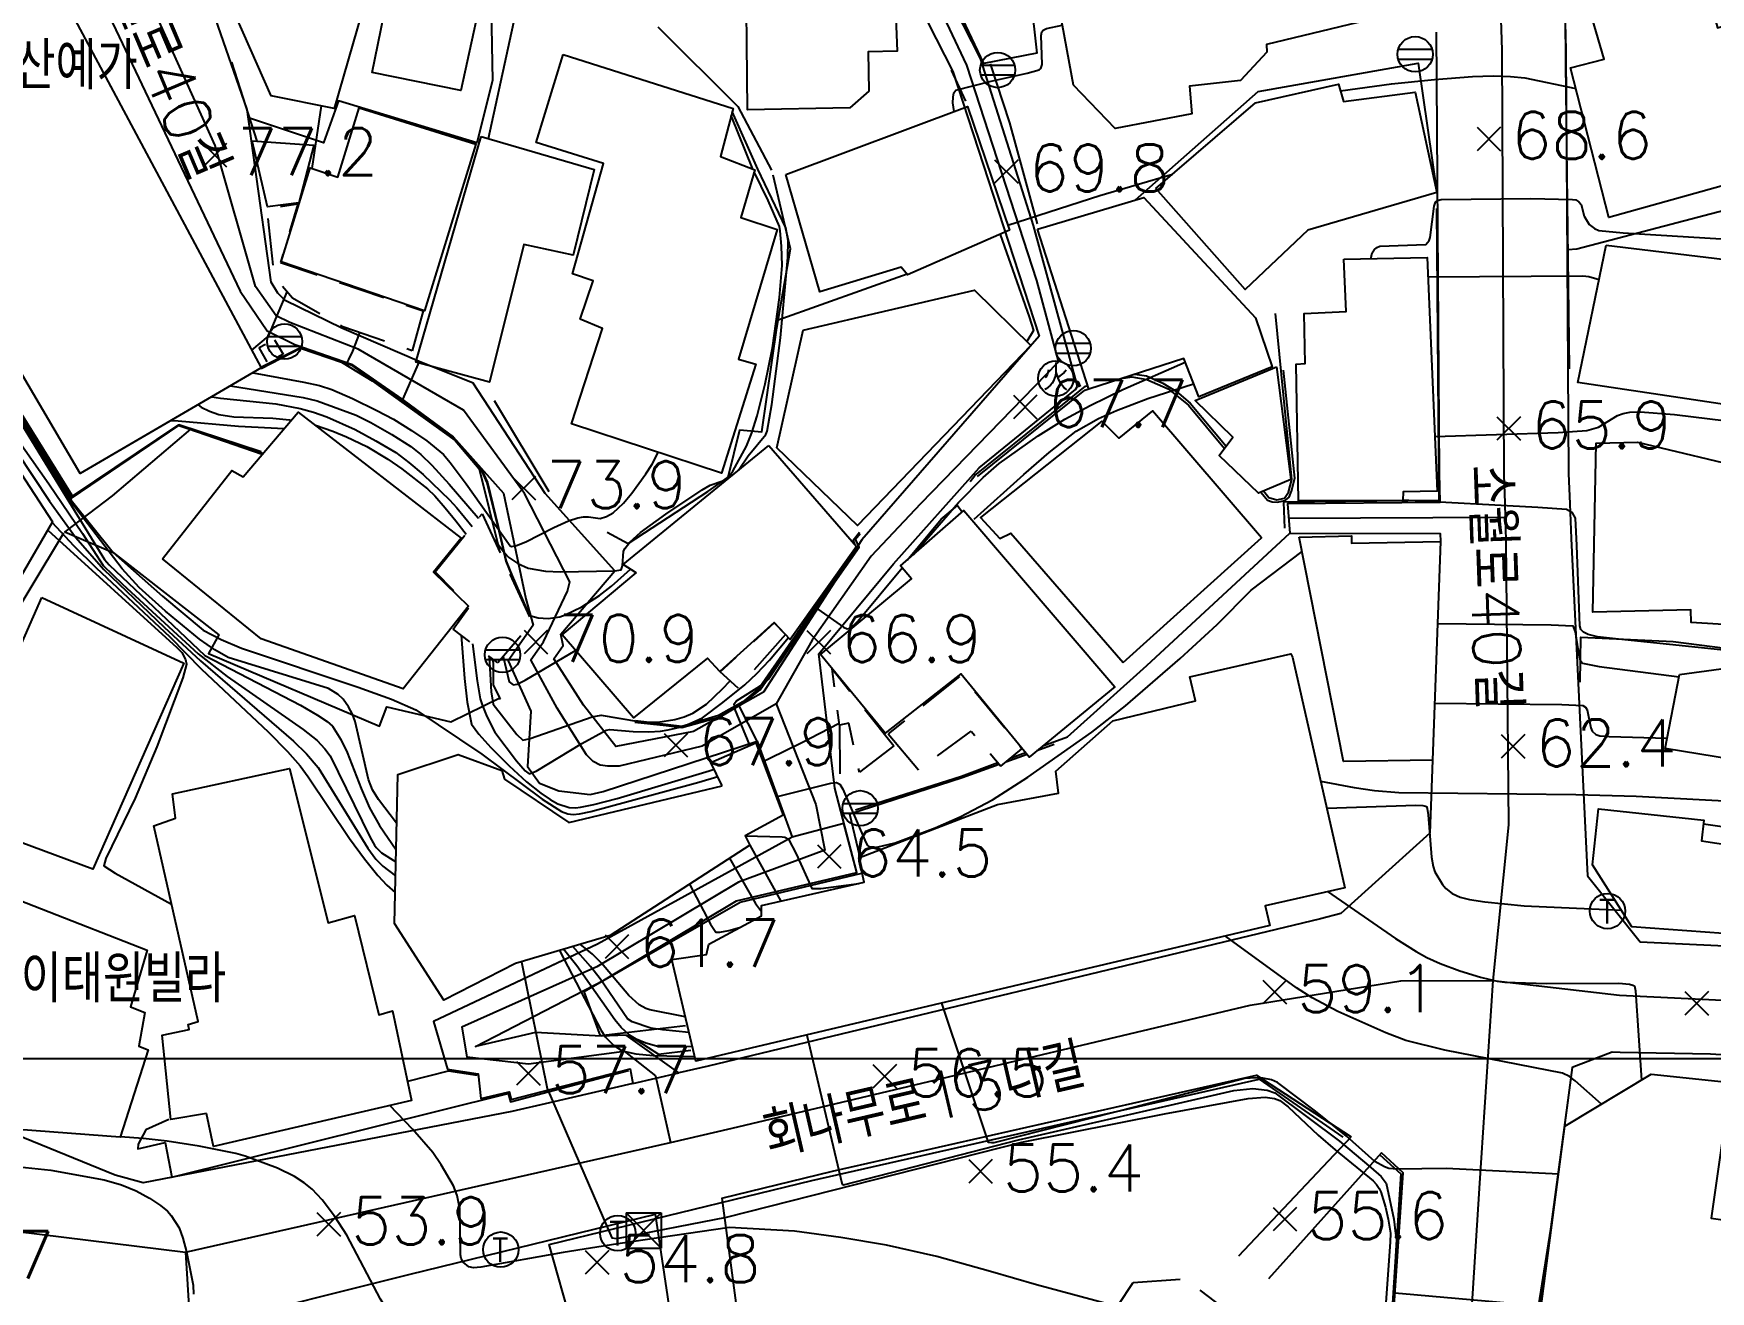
# Model space of a CAD drawing. Extents: x 199116 to 199565, y 548943 to 549516.
# Drawn here: x 199211.4 to 199282.7, y 549090.1 to 549143.6 of the extents above; entities that cross this region are included whole.
import ezdxf
from ezdxf.enums import TextEntityAlignment as Align

# ---------------------------------------------------------------- set-up
doc = ezdxf.new("R2010")
doc.units = 0
doc.header["$MEASUREMENT"] = 0
for name, pattern in [('ANYANG1', [11.5, 6, -1, 1, -1.5, 1, -1]), ('ANYANG11', [1.5, 1, -0.5]), ('ANYANG3', [3, 2, -1])]:
    doc.linetypes.add(name, pattern=pattern)
for name, color, linetype in [('A0013114', 1, 'CONTINUOUS'), ('A0013118', 1, 'CONTINUOUS'), ('A0023210', 7, 'CONTINUOUS'), ('B0014111', 7, 'CONTINUOUS'), ('B0014112', 7, 'CONTINUOUS'), ('B0014113', 7, 'CONTINUOUS'), ('B0014116', 7, 'ANYANG3'), ('B0014118', 7, 'ANYANG11'), ('B0024121', 7, 'CONTINUOUS'), ('B0024126', 7, 'ANYANG1'), ('C0226232', 7, 'CONTINUOUS'), ('C0236241', 7, 'CONTINUOUS'), ('C0256324', 1, 'CONTINUOUS'), ('C0393323', 7, 'CONTINUOUS'), ('C0503377', 7, 'CONTINUOUS'), ('C0536119', 7, 'CONTINUOUS'), ('F0017111', 30, 'CONTINUOUS'), ('F0017114', 7, 'CONTINUOUS'), ('F0027132', 7, 'CONTINUOUS'), ('F0027217', 7, 'CONTINUOUS'), ('F0047224', 7, 'CONTINUOUS'), ('H0037335', 7, 'CONTINUOUS'), ('H0049111', 7, 'CONTINUOUS'), ('H0049140', 7, 'CONTINUOUS')]:
    doc.layers.add(name, color=color, linetype=linetype)
doc.styles.add('GHS', font='ROMANS', dxfattribs={"bigfont": 'NGSW.shx'})
doc.styles.add('HIST', font='romans.shx', dxfattribs={"bigfont": 'ngsw.shx'})

# ---------------------------------------------------------------- blocks, each defined once
blk = doc.blocks.new('F0027217')
at = {"layer": 'F0027217'}
for points in [[(0.5, 0.5), (-0.5, -0.5)], [(-0.5, 0.5), (0.5, -0.5)]]:
    blk.add_lwpolyline(points, dxfattribs=at)
blk = doc.blocks.new('C0226232')
at = {"layer": 'C0226232'}
for points in [[(-0.72, 0.211), (0.72, 0.211)], [(-0.722, -0.202), (0.722, -0.202)]]:
    blk.add_lwpolyline(points, dxfattribs=at)
blk.add_circle((0, 0), 0.75, dxfattribs=at)
blk = doc.blocks.new('C0256324')
at = {"layer": 'C0256324'}
for points in [[(-0.004, 0.68), (0.002, 0.272), (-0.021, 0.123), (-0.053, 0.014), (-0.102, -0.097), (-0.156, -0.195), (-0.228, -0.284), (-0.32, -0.373), (-0.411, -0.436), (-0.466, -0.467)], [(-0.315, 0.37), (-0.322, 0.304), (-0.336, 0.242), (-0.354, 0.185), (-0.382, 0.121), (-0.42, 0.058), (-0.45, 0.025)], [(0.002, 0.272), (0.051, 0.098), (0.105, -0.026), (0.16, -0.135), (0.223, -0.235), (0.292, -0.321), (0.369, -0.407), (0.449, -0.479)], [(0.109, 0.072), (0.184, 0.109), (0.24, 0.148), (0.298, 0.192), (0.347, 0.239), (0.388, 0.291), (0.44, 0.368)]]:
    blk.add_lwpolyline(points, dxfattribs=at)
blk.add_circle((0, 0), 0.75, dxfattribs=at)
blk = doc.blocks.new('C0503377')
at = {"layer": 'C0503377'}
for points in [[(0.75, 0.75), (-0.75, -0.75)], [(-0.75, 0.75), (0.75, -0.75)], [(-0.75, 0.75), (0.75, 0.75)], [(-0.75, 0.75), (-0.75, -0.75)], [(0.75, 0.75), (0.75, -0.75)], [(-0.75, -0.75), (0.75, -0.75)]]:
    blk.add_lwpolyline(points, dxfattribs=at)
blk = doc.blocks.new('C0236241')
at = {"layer": 'C0236241'}
blk.add_circle((0, 0), 0.75, dxfattribs=at)
at = {"layer": 'C0236241', "style": 'GHS'}
blk.add_text('T', height=1, dxfattribs=at).set_placement((-0.362, -0.524))

msp = doc.modelspace()

# ---------------------------------------------------------------- linework, layer by layer
at = {"layer": 'A0013114', "flags": 128}
for points in [[(199209.433, 549155.13), (199220.158, 549132.603), (199221.3, 549130.914), (199222.481, 549130.334), (199224.89, 549129.5), (199227.06, 549128), (199229.22, 549126.41), (199231.35, 549124.02), (199232.3, 549119.53), (199232.62, 549118.41), (199231.55, 549116.89), (199232.52, 549114.76), (199232.38, 549112.41), (199232.89, 549111.7), (199233.7, 549111.37), (199235.04, 549111.22), (199235.59, 549111.35), (199242.14, 549113.48), (199243.62, 549109.41), (199235.356, 549104.857), (199234.901, 549104.643), (199228.38, 549101.572), (199228.967, 549099.538), (199230.273, 549099.353), (199230.394, 549098.299), (199231.599, 549098.584), (199231.686, 549098.26), (199236.74, 549099.556), (199236.847, 549098.931), (199233.31, 549098.12), (199231.71, 549097.75), (199216.031, 549094.721), (199214.84, 549095.042), (199208.516, 549097.622)], [(199249.392, 549144.025), (199250.45, 549141.94), (199254.13, 549130.69), (199246.58, 549122.04), (199242.41, 549115.57), (199239.43, 549113.89), (199236.13, 549113.25), (199234.75, 549115.01), (199233.49, 549116.98), (199233.889, 549117.554), (199233.791, 549118.025), (199236.09, 549120.72), (199233.13, 549124), (199230.07, 549128.69), (199227.77, 549129.62), (199224.484, 549131.028), (199222.07, 549132.2), (199221.76, 549132.52), (199221.47, 549132.99), (199220.788, 549137.972), (199220.45, 549140.33), (199219.11, 549144.19)], [(199271, 549143.61), (199271.13, 549124.89), (199271.16, 549123.63), (199264.68, 549123.56), (199264.78, 549122.32), (199271.18, 549122.31), (199271.19, 549121.97), (199270.74, 549109.57), (199266.95, 549106.16), (199266.09, 549105.93), (199240.06, 549099.67), (199238.811, 549099.383), (199236.575, 549100.991), (199235.511, 549100.948), (199232.708, 549101.102), (199230.169, 549100.506), (199235.619, 549103.326), (199241.263, 549106.696), (199246.369, 549107.9), (199245.44, 549111.48), (199245.13, 549114.1), (199244.76, 549117.2), (199247.939, 549121.019), (199251.57, 549125.1), (199255.67, 549128.43), (199255.75, 549128.57), (199253.88, 549135.4), (199251.63, 549142.49), (199250.544, 549144.626)], [(199240.63, 549094.064), (199245.346, 549095.214), (199263.368, 549099.293), (199267.384, 549096.672)], [(199268.252, 549074.036), (199268.304, 549075.97), (199269.605, 549095.143), (199268.675, 549095.985)], [(199235.028, 549072.478), (199234.976, 549073.253), (199234.89, 549079.193), (199234.786, 549079.58), (199234.612, 549079.692), (199234.281, 549079.739), (199227.445, 549079.001), (199225.185, 549078.895), (199223.1, 549079.09), (199219.55, 549081.93), (199219.27, 549084.32), (199218.78, 549088.676), (199227.391, 549090.835), (199237.817, 549093.378)]]:
    msp.add_lwpolyline(points, dxfattribs=at)
for points in [[(199277.44, 549107.76), (199279.68, 549104.95), (199287.78, 549104.57), (199297.11, 549104.08), (199297.25, 549105.27), (199297.31, 549109.51), (199297.08, 549116.03), (199297.3, 549123.38), (199295.7, 549130.4), (199295.586, 549131.161), (199294.91, 549135.68), (199289.27, 549136.69), (199287.27, 549138.65), (199286.852, 549140.087), (199285.55, 549144.57), (199282.27, 549147.71), (199276.38, 549148.75), (199276.51, 549142.85), (199276.63, 549124.86), (199276.68, 549123.57), (199276.74, 549122.09)], [(199278.82, 549100.26), (199278.48, 549100.27), (199276.79, 549099.61), (199276.18, 549095.01), (199275.91, 549093.02), (199275.123, 549088.101), (199274.27, 549066.47), (199273.76, 549054.71), (199278.49, 549052.04), (199278.92, 549051.96), (199288.8, 549050.64), (199300.55, 549050.59), (199303.9, 549052.21), (199303.998, 549060.364), (199304.15, 549065.43), (199303.35, 549068.57), (199302.21, 549073.06), (199302.15, 549083.03), (199301.07, 549085.9), (199300.396, 549087.644), (199296.49, 549099.295), (199289.167, 549099.765), (199282.662, 549100.182)]]:
    msp.add_lwpolyline(points, close=True, dxfattribs=at)
at = {"layer": 'A0013118', "flags": 128}
for points in [[(199262.62, 549091.609), (199267.384, 549096.672)], [(199268.675, 549095.985), (199263.881, 549090.63)], [(199240.63, 549094.064), (199241.364, 549088.665)], [(199235.028, 549072.478), (199235.162, 549072.467), (199240.935, 549072.515), (199238.582, 549088.259), (199237.817, 549093.378)]]:
    msp.add_lwpolyline(points, dxfattribs=at)
at = {"layer": 'A0023210', "flags": 128}
for points in [[(199273.334, 549157.203), (199273.792, 549142.841), (199273.882, 549124.795), (199273.92, 549123.6), (199273.938, 549122.983), (199273.965, 549122.03), (199274.035, 549114.555), (199274.078, 549109.933), (199273.406, 549103.315), (199272.842, 549094.704), (199271.498, 549073.491), (199270.035, 549050.385)], [(199247.29, 549150.14), (199251.04, 549142.21), (199254.01, 549133.05), (199254.94, 549129.63), (199254.9, 549129.56), (199249.08, 549123.57), (199246.98, 549121.339), (199244.482, 549117.772), (199242.952, 549115.068), (199239.799, 549113.269), (199236.276, 549112.427), (199235.784, 549112.421), (199235.468, 549112.461), (199235.171, 549112.619), (199234.875, 549112.895), (199233.64, 549114.89), (199232.52, 549116.94), (199233.06, 549117.7), (199234.07, 549119.86), (199234.17, 549120.25), (199232.24, 549124.01), (199229.65, 549127.55), (199227.3, 549128.909), (199225.17, 549130.14), (199222.275, 549131.267), (199221.685, 549131.557), (199220.814, 549132.797), (199219.092, 549138.791), (199211.701, 549155.18)], [(199273.938, 549122.983), (199267.782, 549122.954), (199264.73, 549122.94)], [(199242.952, 549115.068), (199244.628, 549110.794), (199245.02, 549108.85), (199241.339, 549107.49), (199235.316, 549103.896), (199229.576, 549101.324), (199229.801, 549100.063), (199232.414, 549099.765), (199236.487, 549100.306), (199237.822, 549099.255), (199238.453, 549096.429)], [(199116.236, 549089.259), (199121.5, 549089.269), (199131.565, 549088.836), (199137.524, 549088.809), (199141.584, 549088.644), (199145.384, 549088.49), (199157.1, 549088.015), (199159.865, 549088.051), (199174.143, 549088.237), (199181.134, 549089.141), (199203.452, 549093.537), (199217.833, 549091.766), (199238.453, 549096.429), (199241.08, 549097.044), (199246.281, 549098.277), (199263.095, 549102.263), (199269.508, 549103.303), (199273.406, 549103.315), (199278.8, 549102.69), (199288.13, 549102.24)], [(199217.833, 549091.766), (199218.19, 549086.04), (199218.364, 549083.257), (199218.916, 549081.602), (199221.099, 549078.708), (199222.439, 549078.105), (199229.654, 549077.745), (199233.439, 549078.613), (199233.817, 549078.614), (199234.038, 549078.597), (199234.133, 549078.498), (199233.866, 549075.177), (199233.507, 549070.581), (199233.081, 549067.895), (199232.34, 549066.32), (199232.2, 549066.11), (199231.94, 549065.99), (199231.02, 549065.855), (199227.621, 549065.789), (199218.2, 549065.83), (199212.33, 549065.83)]]:
    msp.add_lwpolyline(points, dxfattribs=at)
at = {"layer": 'B0014111', "flags": 128}
for points in [[(199208.92, 549127.79), (199212.18, 549122.8), (199209.48, 549118.16), (199206.64, 549119.65), (199205.31, 549116.66), (199199.28, 549119.98), (199201.73, 549124.33), (199208.92, 549127.79)], [(199265.18, 549122.15), (199267.4, 549122.21), (199267.41, 549121.9), (199271.19, 549121.97), (199270.85, 549112.67), (199267.07, 549112.62), (199265.18, 549122.15)]]:
    msp.add_lwpolyline(points, dxfattribs=at)
msp.add_lwpolyline([(199283.52, 549098.98), (199282.69, 549093.22), (199285.53, 549092.81), (199285.07, 549088.23), (199275.46, 549089.36), (199276.48, 549097.12), (199280.15, 549099.33)], close=True, dxfattribs=at)
at = {"layer": 'B0014112', "flags": 128}
for points in [[(199227.98, 549161.69), (199233.13, 549160.99), (199230.22, 549146.67), (199230.72, 549146.52), (199229.54, 549141.13), (199225.77, 549141.89), (199227.26, 549149.18), (199224.38, 549149.68), (199226.28, 549160.39), (199227.98, 549161.69)], [(199219.56, 549149.73), (199226.32, 549147.89), (199224.15, 549140.37), (199221.47, 549140.91), (199218.77, 549147.04), (199219.56, 549149.73)], [(199248.85, 549148.45), (199253.29, 549149.32), (199254.02, 549142.71), (199251.77, 549142.28), (199248.85, 549148.45)], [(199241.65, 549147.38), (199247.91, 549147.41), (199248.09, 549142.8), (199246.85, 549142.78), (199246.88, 549141.1), (199246.07, 549140.39), (199241.72, 549140.31), (199241.65, 549147.38)], [(199255.02, 549144.43), (199267.51, 549147.61), (199268.4, 549147.51), (199269.35, 549147.68), (199269.72, 549145.39), (199267.67, 549144.02), (199263.79, 549143.08), (199263.81, 549142.76), (199262.68, 549141.55), (199260.52, 549141.31), (199260.62, 549140.14), (199257.36, 549139.51), (199255.58, 549141.35), (199255.02, 549144.43)], [(199277.29, 549145.38), (199282.15, 549146.72), (199282.96, 549143.79), (199285.55, 549144.57), (199287.39, 549138.26), (199278.35, 549135.74), (199276.72, 549142.09), (199278.14, 549142.46), (199277.29, 549145.38)], [(199259.08, 549136.97), (199263.33, 549140.61), (199266.85, 549141.4), (199267.07, 549140.66), (199270.11, 549141.06), (199271.03, 549136.79), (199265.55, 549135.2), (199262.89, 549132.68), (199259.08, 549136.97)], [(199225.21, 549140.4), (199230.17, 549138.85), (199227.99, 549131.77), (199221.9, 549133.85), (199223.13, 549137.84), (199224.31, 549137.45), (199225.21, 549140.4)], [(199243.35, 549137.56), (199251.08, 549140.45), (199252.87, 549135.19), (199248.53, 549133.3), (199248.26, 549133.62), (199244.8, 549132.58), (199243.35, 549137.56)], [(199230.41, 549139.18), (199235.21, 549137.78), (199234.32, 549134.13), (199232.22, 549134.58), (199230.76, 549128.73), (199227.62, 549129.58), (199230.41, 549139.18)], [(199254.05, 549135.24), (199258.57, 549136.59), (199263.33, 549131.47), (199264.032, 549129.383), (199260.91, 549128.11), (199260.28, 549129.74), (199256.24, 549128.44), (199254.05, 549135.24)], [(199278.23, 549134.56), (199283.64, 549133.91), (199283.93, 549135.34), (199287.44, 549134.91), (199286.29, 549127.34), (199277.02, 549128.72), (199278.23, 549134.56)], [(199267.08, 549133.96), (199270.62, 549134.03), (199271.04, 549124.1), (199269.6, 549124.07), (199269.58, 549123.71), (199265.15, 549123.7), (199265.05, 549129.5), (199265.44, 549129.53), (199265.39, 549131.65), (199267.18, 549131.74), (199267.08, 549133.96)], [(199244.1, 549130.95), (199251.38, 549132.65), (199253.77, 549130.3), (199246.4, 549122.64), (199242.98, 549125.95), (199244.1, 549130.95)], [(199257.7, 549116.83), (199263.58, 549122.12), (199258.95, 549127.52), (199257.52, 549126.36), (199256.79, 549127.08), (199251.63, 549122.98), (199252.46, 549122.1), (199252.92, 549122.32), (199257.7, 549116.83)], [(199242.63, 549126.05), (199246.36, 549121.76), (199243.54, 549117.8), (199242.86, 549118.53), (199240.55, 549116.44), (199240.02, 549117.01), (199236.88, 549114.48), (199233.85, 549118), (199236.99, 549120.63), (199236.44, 549120.99), (199242.63, 549126.05)], [(199211.72, 549119.59), (199217.76, 549116.8), (199213.9, 549108.04), (199209.68, 549109.6), (199209.81, 549109.81), (199206.59, 549111.34), (199209.81, 549117.65), (199210.67, 549117.17), (199211.72, 549119.59)], [(199281.35, 549116.31), (199283.12, 549116.56), (199289.18, 549115.7), (199289.18, 549115.48), (199296.21, 549114.25), (199295.23, 549108.82), (199287.75, 549109.82), (199287.85, 549110.42), (199284.06, 549110.84), (199284.29, 549112.59), (199280.74, 549113.17), (199281.35, 549116.31)]]:
    msp.add_lwpolyline(points, dxfattribs=at)
for points in [[(199233.893, 549142.654), (199241.117, 549140.371), (199240.572, 549138.321), (199242.033, 549137.754), (199241.437, 549135.728), (199242.986, 549135.219), (199241.337, 549129.721), (199242.082, 549129.497), (199240.62, 549124.871), (199234.237, 549126.965), (199235.564, 549131.013), (199234.607, 549131.409), (199235.166, 549133.048), (199234.29, 549133.346), (199235.6, 549138.034), (199232.741, 549138.926)], [(199220.674, 549138.996), (199223.294, 549138.801), (199222.654, 549136.359), (199221.327, 549136.189)], [(199264.22, 549129.391), (199264.819, 549124.604), (199263.45, 549124.024), (199261.784, 549125.626), (199262.355, 549126.395), (199260.754, 549127.955)], [(199216.862, 549121.234), (199219.802, 549124.979), (199220.287, 549124.72), (199222.622, 549127.469), (199229.558, 549122.108), (199228.378, 549120.67), (199229.872, 549119.217), (199227.087, 549115.713), (199221.055, 549117.826)], [(199287.85, 549124.2), (199286.44, 549118.24), (199281.85, 549118.52), (199281.83, 549119.06), (199277.66, 549118.96), (199277.8, 549126.15), (199279.57, 549126.19)], [(199244.827, 549117.162), (199248.693, 549120.374), (199248.231, 549120.929), (199250.917, 549123.283), (199257.336, 549115.797), (199253.707, 549112.807), (199250.79, 549116.346), (199247.585, 549113.82)], [(199264.889, 549117.045), (199267.117, 549107.256), (199263.735, 549106.486), (199263.927, 549105.647), (199239.526, 549099.878), (199238.503, 549104.205), (199239.983, 549104.422), (199240.076, 549104.86), (199242.319, 549106.054), (199242.322, 549106.497), (199246.691, 549107.485), (199246.457, 549108.523), (199252.358, 549110.791), (199254.942, 549111.268), (199254.833, 549112.205), (199257.257, 549114.349), (199260.776, 549115.193), (199260.531, 549116.218), (199264.827, 549117.193)], [(199240.656, 549111.59), (199240.168, 549112.572), (199242.077, 549113.416), (199243.239, 549110.339), (199241.632, 549109.462), (199241.83, 549109.07), (199235.89, 549105.23), (199231.87, 549104.04), (199228.82, 549102.48), (199226.72, 549105.74), (199226.86, 549112.07), (199229.43, 549112.91), (199231.28, 549112.23), (199231.4, 549111.87), (199234.13, 549110.03)], [(199218.731, 549097.66), (199217.215, 549097.409), (199216.84, 549100.995), (199217.993, 549101.23), (199217.95, 549101.44), (199218.37, 549101.57), (199216.49, 549109.89), (199217.41, 549110.21), (199217.28, 549111.24), (199222.26, 549112.32), (199223.9, 549105.76), (199225.02, 549106.07), (199226.06, 549101.86), (199226.63, 549102.02), (199227.44, 549098.21), (199219.02, 549096.26)], [(199290.24, 549104.8), (199279.32, 549105.6), (199277.65, 549108.23), (199277.91, 549110.61), (199282.38, 549110.12), (199282.28, 549109.25), (199290.66, 549107.97)]]:
    msp.add_lwpolyline(points, close=True, dxfattribs=at)
at = {"layer": 'B0014113', "flags": 128}
msp.add_lwpolyline([(199221.051, 549129.339), (199213.36, 549124.862), (199208.05, 549133.866), (199208.316, 549133.993), (199205.106, 549139.372), (199204.237, 549138.909), (199201.533, 549143.521), (199203.665, 549144.783), (199207.332, 549144.293), (199207.609, 549146.827), (199200.182, 549147.894), (199197.675, 549143.891), (199181.927, 549152.995), (199184.205, 549157.497), (199186.845, 549156.713), (199208.244, 549153.274)], close=True, dxfattribs=at)
msp.add_lwpolyline([(199207.21, 549108.11), (199216.2, 549104.6), (199215.49, 549102.2), (199216.11, 549101.95), (199215.85, 549100.52), (199216.24, 549100.37), (199215.05, 549096.65), (199210.74, 549096.98), (199208.65, 549098.69), (199208.3, 549099.27), (199207.78, 549099.94), (199205.42, 549100.93), (199206.48, 549103.34), (199205.49, 549103.66), (199207.21, 549108.11)], dxfattribs=at)
at = {"layer": 'B0014116', "flags": 128}
for points in [[(199227.931, 549131.77), (199227.474, 549130.071), (199224.525, 549131.082), (199222.389, 549132.304), (199221.948, 549132.804), (199221.695, 549133.193), (199221.579, 549133.552), (199221.298, 549136.114), (199222.615, 549136.314), (199221.868, 549133.826)], [(199228.443, 549120.681), (199230.449, 549123.146), (199232.564, 549118.525), (199231.111, 549116.81), (199229.216, 549118.241), (199229.902, 549119.212)], [(199243.335, 549118.01), (199241.326, 549115.733), (199240.56, 549116.435), (199242.859, 549118.505)], [(199247.947, 549113.285), (199246.481, 549112.172), (199246.038, 549114.245), (199245.641, 549114.167), (199245.32, 549116.562)], [(199247.711, 549113.796), (199248.997, 549112.271), (199251.235, 549113.901), (199252.499, 549112.414), (199253.384, 549113.162), (199250.809, 549116.281)], [(199258.122, 549090.474), (199260.326, 549090.642), (199261.899, 549089.425), (199262.119, 549087.443), (199260.811, 549085.769), (199258.485, 549085.869), (199257.5, 549086.83), (199256.866, 549088.582)]]:
    msp.add_lwpolyline(points, close=True, dxfattribs=at)
at = {"layer": 'B0014118', "flags": 128}
msp.add_lwpolyline([(199221.612, 549130.539), (199221.979, 549129.923), (199221.317, 549129.57), (199220.966, 549130.207)], close=True, dxfattribs=at)
at = {"layer": 'B0024121', "flags": 128}
for points in [[(199232.525, 549156.084), (199230.78, 549146.85), (199230.88, 549141.56), (199230.22, 549138.91), (199224.34, 549140.69), (199223.7, 549138.91), (199220.6, 549139.94)], [(199276.67, 549129.31), (199276.52, 549142.26), (199276.494, 549146.441), (199282.27, 549147.71), (199285.51, 549144.56)], [(199237.91, 549143.83), (199241.31, 549140.45), (199242.74, 549137.75)], [(199220.88, 549138.981), (199219.81, 549142.34)], [(199258.22, 549136.49), (199263.44, 549141.09), (199270.24, 549142.29), (199271.03, 549136.79)], [(199250.39, 549142), (199250.99, 549140.67)], [(199276.595, 549134.379), (199276.985, 549134.404), (199288.374, 549137.391)], [(199221.052, 549125.772), (199217.546, 549126.922), (199212.979, 549123.815), (199206.921, 549133.607), (199207.278, 549135.731)], [(199271.02, 549136.12), (199271.12, 549123.71), (199264.52, 549123.64), (199264.55, 549122.53)], [(199252.471, 549135.016), (199253.7, 549131.51), (199253.89, 549130.93), (199253.6, 549130.468)], [(199248.51, 549133.32), (199243.03, 549131.37)], [(199222.722, 549130.187), (199224.47, 549129.58), (199225.77, 549128.8), (199229.3, 549126.26), (199230.32, 549125.05), (199231.172, 549121.623)], [(199263.551, 549124.067), (199263.84, 549123.72), (199264.03, 549123.65), (199264.25, 549123.64), (199264.59, 549123.71), (199264.76, 549123.85), (199264.85, 549124.1), (199264.993, 549124.658), (199264.51, 549129.25)], [(199257.711, 549128.913), (199258.07, 549128.97), (199258.7, 549128.85), (199259.61, 549128.45), (199260.47, 549127.76), (199262.003, 549125.922)], [(199233.29, 549124.08), (199230.97, 549127.94)], [(199251.5, 549124.73), (199256.07, 549128.39), (199256.237, 549128.449)], [(199248.514, 549121.176), (199249.96, 549122.91), (199250.66, 549123.49), (199250.851, 549123.225)], [(199209.83, 549117.64), (199212.659, 549122.337)], [(199246.49, 549122.35), (199246.22, 549122.01), (199246.279, 549121.854)], [(199246.33, 549121.719), (199246.34, 549121.69), (199242.22, 549115.73), (199241.53, 549115.15), (199240.5, 549114.57), (199238.93, 549114.11), (199236.96, 549114.35)], [(199277.121, 549115.995), (199277.161, 549117.903), (199281.086, 549117.724), (199297, 549115.68), (199296.87, 549111.78)], [(199245.67, 549112.09), (199245.645, 549114.166)], [(199253.613, 549112.921), (199252.714, 549112.595)], [(199254.77, 549113.34), (199254.027, 549113.071)], [(199252.432, 549112.493), (199250.85, 549111.92), (199246.07, 549110.38)], [(199246.505, 549108.59), (199246.07, 549110.38)], [(199291.57, 549108.65), (199282.362, 549109.96)], [(199275.26, 549088.1), (199276.62, 549098.23)]]:
    msp.add_lwpolyline(points, dxfattribs=at)
at = {"layer": 'B0024126', "flags": 128}
msp.add_lwpolyline([(199221.051, 549129.316), (199222.722, 549130.187)], dxfattribs=at)
at = {"layer": 'C0393323', "flags": 128}
for points in [[(199242.14, 549113.48), (199241.373, 549114.985), (199239.43, 549113.89), (199236.13, 549113.25), (199234.75, 549115.01), (199233.49, 549116.98), (199233.889, 549117.554), (199233.791, 549118.025), (199236.09, 549120.72), (199233.13, 549124), (199230.07, 549128.69), (199227.77, 549129.62), (199227.06, 549128), (199229.22, 549126.41), (199231.35, 549124.02), (199232.3, 549119.53), (199232.62, 549118.41), (199231.55, 549116.89), (199232.52, 549114.76), (199232.38, 549112.41), (199232.89, 549111.7), (199233.7, 549111.37), (199235.04, 549111.22), (199235.59, 549111.35)], [(199235.356, 549104.857), (199228.38, 549101.572), (199228.967, 549099.538), (199230.273, 549099.353), (199230.394, 549098.299), (199231.599, 549098.584), (199231.686, 549098.26), (199236.74, 549099.556), (199236.847, 549098.931), (199238.811, 549099.383), (199236.575, 549100.991), (199235.511, 549100.948), (199232.708, 549101.102), (199230.169, 549100.506), (199235.619, 549103.326), (199241.263, 549106.696), (199246.369, 549107.9), (199245.828, 549109.983), (199243.62, 549109.41)]]:
    msp.add_lwpolyline(points, close=True, dxfattribs=at)
at = {"layer": 'C0536119', "flags": 128}
for points in [[(199222.757, 549130.22), (199224.869, 549129.498), (199227.042, 549127.976), (199229.204, 549126.405), (199230.407, 549125.051), (199230.669, 549124.467), (199231.129, 549122.605), (199231.469, 549121.135), (199231.724, 549120.511), (199232.377, 549119.002)], [(199234.266, 549088.635), (199233.296, 549092.099), (199244.461, 549094.811), (199263.478, 549099.119), (199267.035, 549096.649)], [(199268.608, 549095.91), (199269.502, 549095.101), (199268.253, 549075.73), (199268.203, 549074.063)]]:
    msp.add_lwpolyline(points, dxfattribs=at)
at = {"layer": 'F0017111', "flags": 128}
for points, elevation in [([(199266.933, 549141.12), (199269.1, 549141.41), (199270.93, 549141.6), (199272.55, 549141.73), (199273.43, 549141.75), (199274.17, 549141.73), (199274.78, 549141.67), (199276.946, 549141.209)], 69), ([(199223.602, 549140.48), (199223.211, 549137.813)], 77), ([(199241.955, 549137.784), (199241.036, 549140.064)], 72), ([(199241.348, 549125.002), (199241.75, 549125.6), (199242.5, 549126.51), (199242.56, 549126.66), (199242.76, 549127.79), (199243.13, 549130.62), (199243.44, 549134.04), (199243.46, 549134.76), (199243.35, 549135.3), (199242.164, 549137.785), (199241.081, 549140.234)], 71), ([(199230.922, 549122.112), (199231.38, 549121.5), (199231.58, 549121.28), (199231.96, 549121.03), (199232.4, 549120.83), (199233.14, 549120.7), (199233.78, 549120.68), (199236.07, 549120.72), (199236.35, 549120.76), (199236.41, 549120.93), (199236.46, 549121.56), (199236.52, 549121.69), (199236.73, 549121.94), (199237.18, 549122.35), (199238.25, 549123.13), (199239.8, 549124.16), (199240.14, 549124.36), (199240.63, 549124.53), (199240.84, 549124.64), (199240.95, 549124.74), (199241.1, 549124.95), (199241.68, 549126.02), (199241.91, 549126.59), (199242.14, 549127.31), (199242.48, 549128.66), (199242.79, 549130.2), (199243.09, 549132.33), (199243.2, 549133.69), (199243.17, 549134.52), (199243.11, 549135.161), (199243.09, 549135.35), (199242.604, 549136.463), (199242.009, 549137.674)], 72), ([(199252.795, 549135.411), (199256.7, 549136.67), (199259.793, 549137.581)], 69), ([(199268.221, 549133.983), (199268.29, 549134.23), (199268.37, 549134.36), (199268.48, 549134.46), (199268.61, 549134.52), (199270.57, 549134.58), (199270.71, 549134.75), (199270.75, 549134.89), (199270.92, 549136.21), (199270.98, 549136.38), (199271.06, 549136.46), (199271.21, 549136.5), (199275.03, 549136.54), (199276.8, 549136.5), (199276.94, 549136.48), (199277.07, 549136.4), (199277.17, 549136.28), (199277.3, 549135.79), (199277.51, 549135.44), (199277.73, 549135.26), (199277.92, 549135.18), (199278.96, 549135.08), (199283.818, 549134.79)], 68), ([(199221.093, 549125.669), (199217.525, 549126.89), (199213.027, 549123.863), (199213.004, 549123.858), (199212.983, 549123.87), (199206.93, 549133.611), (199207.264, 549135.756)], 67), ([(199221.123, 549125.704), (199217.502, 549126.916), (199213.06, 549123.915), (199213.037, 549123.905), (199213.016, 549123.915), (199206.981, 549133.623), (199207.276, 549135.735)], 68), ([(199206.822, 549133.528), (199212.868, 549123.663), (199214.39, 549121.2), (199214.59, 549120.97), (199218.66, 549117.12), (199222.72, 549115.01), (199223.45, 549114.59), (199223.85, 549114.32), (199224.09, 549114.12), (199224.44, 549113.56), (199224.7, 549113), (199225.3, 549111.47), (199225.66, 549110.65), (199226.08, 549109.9), (199226.789, 549108.871)], 64), ([(199206.885, 549133.572), (199212.971, 549123.724), (199214.764, 549121.495), (199216.86, 549119.65), (199218.59, 549118.2), (199219.35, 549117.8), (199220.21, 549117.44), (199225.17, 549115.78), (199226.59, 549115.26), (199227.62, 549114.82), (199230.43, 549112.93), (199232.99, 549111.02), (199233.82, 549110.5), (199234.09, 549110.4), (199234.32, 549110.37), (199234.59, 549110.39), (199235.07, 549110.5), (199236.58, 549110.9), (199239.66, 549111.74), (199240.464, 549111.975)], 66), ([(199270.655, 549133.21), (199277.24, 549133.26), (199277.49, 549133.23), (199277.928, 549133.101)], 67), ([(199222.145, 549132.581), (199221.349, 549130.69), (199220.645, 549130.097)], 77), ([(199221.035, 549129.368), (199222.698, 549130.202), (199222.743, 549130.214), (199222.773, 549130.214), (199224.679, 549129.556), (199224.699, 549129.554), (199224.712, 549129.564), (199224.78, 549129.7), (199224.95, 549130.06), (199225.249, 549130.834)], 76), ([(199248.785, 549121.414), (199250.7, 549123.62), (199251.75, 549124.69), (199252.42, 549125.28), (199254.08, 549126.45), (199255.22, 549127.16), (199256.29, 549127.74), (199257.69, 549128.42), (199260.338, 549129.589)], 67), ([(199208.566, 549128.925), (199212.045, 549123.677), (199213.16, 549122.15), (199214.36, 549120.78), (199216.93, 549118.32), (199218.47, 549116.89), (199222.43, 549113.48), (199222.98, 549112.95), (199223.47, 549112.36), (199225.58, 549108.94), (199225.92, 549108.47), (199226.22, 549108.17), (199226.765, 549107.757)], 62), ([(199208.712, 549129.058), (199210.28, 549126.9), (199212.02, 549124.42), (199213.46, 549122.31), (199214.33, 549120.95), (199215.16, 549120.15), (199218.37, 549117.2), (199219.61, 549116.23), (199222.84, 549113.98), (199223.43, 549113.51), (199223.76, 549113.16), (199223.98, 549112.86), (199225.68, 549109.39), (199225.87, 549109.07), (199225.94, 549108.96), (199226.17, 549108.74), (199226.778, 549108.361)], 63), ([(199219.743, 549128.577), (199222.84, 549128.08), (199223.43, 549127.94), (199225.09, 549127.33), (199225.72, 549127.03), (199226.61, 549126.51), (199227.41, 549126), (199227.84, 549125.66), (199228.31, 549125.21), (199229.05, 549124.4), (199230.28, 549122.97), (199230.295, 549122.949)], 72), ([(199220.709, 549129.14), (199222.87, 549128.74), (199223.53, 549128.59), (199224.06, 549128.43), (199224.93, 549128.04), (199225.97, 549127.54), (199226.67, 549127.16), (199227.44, 549126.69), (199228.09, 549126.25), (199228.8, 549125.66), (199229.09, 549125.32), (199229.77, 549124.41), (199231.63, 549121.78), (199231.7, 549121.76), (199231.9, 549121.8), (199232.3, 549121.95), (199233.5, 549122.56), (199234.12, 549122.84), (199234.52, 549122.97), (199234.75, 549123.01), (199234.96, 549123.01), (199235.46, 549122.94), (199235.73, 549123.03), (199236.02, 549123.19), (199236.45, 549123.6), (199236.81, 549124.02), (199237.41, 549124.84), (199237.68, 549125.25), (199237.931, 549125.753)], 73), ([(199251.36, 549122.92), (199253.47, 549124.82), (199254.55, 549125.75), (199255.7, 549126.66), (199256.65, 549127.2), (199257.41, 549127.54), (199258.74, 549128.04), (199260.69, 549128.67)], 66), ([(199218.958, 549128.12), (199219.32, 549128.05), (199221.68, 549127.81), (199222.71, 549127.62), (199223.27, 549127.46), (199223.84, 549127.27), (199225.04, 549126.73), (199225.93, 549126.25), (199226.77, 549125.75), (199227.33, 549125.33), (199227.94, 549124.81), (199229.06, 549123.74), (199229.37, 549123.4), (199230.025, 549122.605)], 71), ([(199217.207, 549127.101), (199217.52, 549127.092), (199220.085, 549126.873), (199222.022, 549126.764)], 69), ([(199270.941, 549126.43), (199276.19, 549126.6), (199277.41, 549126.68), (199277.9, 549126.83), (199278.71, 549127.32), (199278.95, 549127.41), (199279.24, 549127.46), (199279.68, 549127.48), (199281.13, 549127.37), (199290.612, 549126.2)], 66), ([(199212.17, 549122.78), (199213.07, 549121.79), (199214.04, 549120.85), (199217.17, 549117.92), (199218.52, 549116.54), (199221.35, 549113.88), (199222.17, 549113.04), (199222.71, 549112.44), (199223.05, 549111.97), (199224.81, 549109.34), (199225.44, 549108.48), (199226.01, 549107.78), (199226.4, 549107.36), (199226.749, 549107.051)], 61), ([(199232.421, 549118.836), (199232.82, 549118.73), (199233.25, 549118.69), (199233.75, 549118.76), (199233.98, 549118.85), (199234.69, 549119.19), (199235.44, 549119.67), (199235.94, 549120.07), (199236.755, 549120.784)], 71), ([(199241.832, 549113.308), (199241.19, 549114.85), (199241.16, 549115.07), (199241.26, 549115.2), (199242.4, 549115.92), (199242.62, 549116.12), (199244.58, 549119.04), (199244.63, 549119.1), (199244.65, 549119.11), (199244.68, 549119.11), (199244.72, 549119.09), (199245.81, 549118.32), (199245.96, 549118.25), (199246.13, 549118.3), (199246.41, 549118.58), (199248.299, 549120.847)], 67), ([(199229.55, 549117.988), (199229.7, 549116.15), (199229.81, 549115.14), (199229.99, 549114.2), (199230.31, 549113.78), (199230.81, 549113.22), (199231.59, 549112.44), (199232.33, 549111.76), (199232.94, 549111.27), (199233.33, 549111), (199233.67, 549110.82), (199234.14, 549110.67), (199234.41, 549110.65), (199234.63, 549110.68), (199235.2, 549110.79), (199236.19, 549111.05), (199240.09, 549112.22), (199240.307, 549112.292)], 67), ([(199230.034, 549117.623), (199230.23, 549116.04), (199230.36, 549115.28), (199230.44, 549115.03), (199230.64, 549114.53), (199230.99, 549113.86), (199231.9, 549112.65), (199232.27, 549112.22), (199232.45, 549112.1), (199232.74, 549112.21), (199234.68, 549113.38), (199235.72, 549113.95), (199235.88, 549113.98), (199236.87, 549113.89), (199237.53, 549113.88), (199238.03, 549113.91), (199238.36, 549113.96), (199238.98, 549114.11), (199239.38, 549114.27), (199239.82, 549114.48), (199240.68, 549115.12), (199241.61, 549115.87), (199242.13, 549116.36), (199242.66, 549116.92), (199243.463, 549117.883)], 68), ([(199271.07, 549118.48), (199275.89, 549118.42), (199276.81, 549118.38), (199276.92, 549118.13), (199277.08, 549117.05), (199277.13, 549116.92), (199277.23, 549116.79), (199277.94, 549116.66), (199281.33, 549116.22)], 64), ([(199230.747, 549117.084), (199230.83, 549115.58), (199230.92, 549115.06), (199231.92, 549113.77), (199232.18, 549113.52), (199232.48, 549113.59), (199235.12, 549114.51), (199235.5, 549114.59), (199237.09, 549114.32), (199237.43, 549114.29), (199237.92, 549114.29), (199238.63, 549114.4), (199239.03, 549114.51), (199239.4, 549114.67), (199239.98, 549115.05), (199240.67, 549115.71), (199240.989, 549116.04)], 69), ([(199270.94, 549115.1), (199276.35, 549115.04), (199277.24, 549115), (199277.35, 549114.93), (199277.42, 549114.82), (199277.58, 549114.05), (199277.63, 549113.91), (199277.79, 549113.76), (199277.96, 549113.71), (199278.36, 549113.68), (199280.826, 549113.61)], 63), ([(199242.377, 549112.621), (199242.68, 549112.76), (199243.98, 549113.4), (199245.63, 549114.252)], 66), ([(199266.087, 549111.783), (199267.52, 549111.51), (199268.38, 549111.38), (199269.42, 549111.3), (199276.94, 549111.22), (199279.51, 549111.14), (199284.069, 549110.91)], 62), ([(199266.349, 549110.633), (199270.14, 549110.76), (199270.43, 549110.75), (199270.55, 549110.72), (199270.59, 549110.7), (199270.62, 549110.62), (199270.67, 549110.35), (199270.8, 549108.55), (199270.87, 549108.15), (199270.95, 549107.93), (199271.27, 549107.39), (199271.41, 549107.22), (199271.69, 549107.01), (199272.03, 549106.86), (199272.42, 549106.75), (199273.07, 549106.65), (199274.75, 549106.49), (199278.876, 549106.3)], 61), ([(199241.633, 549109.46), (199243.2, 549109.42), (199243.31, 549109.4), (199243.47, 549109.32), (199243.79, 549108.7), (199244.46, 549107.22), (199244.84, 549107.22), (199246.465, 549107.434)], 64), ([(199241.83, 549109.07), (199243.144, 549106.683)], 63), ([(199240.961, 549108.508), (199242.07, 549106.58), (199242.32, 549106.246)], 62), ([(199239.261, 549107.409), (199240.16, 549105.7), (199240.38, 549105.36), (199240.55, 549105.36), (199240.93, 549105.44), (199241.39, 549105.559)], 61), ([(199278.034, 549098.056), (199276.92, 549099.05), (199276.67, 549099.23), (199276.38, 549099.38), (199271.37, 549100.35), (199269.72, 549100.77), (199268.86, 549101.09), (199266.82, 549102), (199265.73, 549102.58), (199265.06, 549103), (199262.05, 549105.203)], 59), ([(199233.74, 549104.59), (199235.5, 549101.19), (199235.69, 549100.91), (199236.03, 549100.57), (199236.4, 549100.32), (199236.98, 549100.2), (199237.72, 549100.13), (199239.477, 549100.085)], 57), ([(199239.379, 549100.502), (199238.31, 549100.49), (199237.86, 549100.52), (199237.41, 549100.65), (199237, 549100.82), (199236.71, 549100.99), (199236.35, 549101.32), (199236.09, 549101.64), (199234.47, 549103.93), (199233.899, 549104.641)], 58), ([(199239.238, 549101.099), (199238.12, 549101.21), (199237.62, 549101.29), (199236.82, 549101.55), (199236.63, 549101.68), (199235.46, 549103.39), (199235.05, 549103.91), (199234.3, 549104.759)], 59), ([(199232.12, 549104.11), (199233.213, 549098.727), (199235.963, 549092.381), (199236.176, 549092.354), (199240.839, 549093.26), (199253.39, 549096.441), (199259.45, 549097.65), (199263.01, 549098.3), (199263.74, 549098.35), (199264.13, 549098.3), (199264.36, 549098.22), (199264.71, 549097.95), (199265.992, 549096.737), (199266.707, 549096.113), (199268.329, 549094.801), (199268.473, 549094.651), (199268.587, 549094.476), (199268.652, 549094.336), (199268.849, 549093.685), (199268.961, 549093.168), (199269.068, 549092.581), (199269.055, 549092.195), (199268.662, 549086.868)], 56), ([(199276.213, 549095.089), (199271.43, 549095.32), (199269.36, 549095.29), (199268.99, 549095.32), (199268.805, 549095.388), (199268.393, 549095.615), (199267.188, 549096.691), (199265.871, 549097.758), (199264.261, 549098.972), (199264.008, 549099.088), (199263.634, 549099.167), (199263.318, 549099.172), (199263.097, 549099.167), (199262.929, 549099.156), (199258.349, 549097.976), (199252.201, 549096.409), (199252.112, 549096.409), (199251.973, 549096.435), (199249.982, 549102.35)], 58), ([(199244.25, 549100.995), (199245.733, 549094.707), (199245.747, 549094.665), (199245.803, 549094.637), (199253.247, 549096.542), (199259.702, 549098.019), (199262.407, 549098.638), (199263.206, 549098.719), (199263.825, 549098.654), (199264.151, 549098.54), (199266.897, 549096.482), (199268.233, 549095.361), (199268.663, 549094.979), (199268.878, 549094.705), (199269.199, 549093.166), (199269.279, 549092.561), (199269.313, 549092.307), (199269.19, 549090.136), (199269.197, 549090.074), (199269.238, 549090.04), (199269.574, 549090.012), (199275.477, 549089.489)], 57), ([(199227.475, 549087.648), (199226.13, 549089.77), (199224.69, 549092.49), (199224.17, 549093.3), (199223.64, 549093.99), (199223.22, 549094.45), (199222.88, 549094.72), (199222.47, 549094.98), (199221.74, 549095.34), (199220.37, 549095.85), (199219.98, 549095.96), (199218.42, 549096.27), (199217.06, 549096.48), (199216.03, 549096.6), (199215.057, 549096.673)], 54), ([(199197.083, 549096.102), (199199.31, 549096.05), (199202.53, 549095.9), (199210.23, 549095.45), (199212.11, 549095.25), (199214.37, 549094.84), (199215.12, 549094.63), (199215.73, 549094.37), (199216.3, 549094.07), (199216.77, 549093.75), (199217.07, 549093.51), (199217.23, 549093.33), (199217.56, 549092.81), (199217.72, 549092.37), (199217.88, 549091.78), (199218.16, 549090.36), (199218.18, 549089.99)], 53)]:
    msp.add_lwpolyline(points, dxfattribs=dict(at, elevation=elevation))
at = {"layer": 'F0017114', "flags": 128}
for points, elevation in [([(199230.72, 549139.09), (199231.929, 549144.685)], 75), ([(199250.51, 549140.24), (199250.46, 549140.61), (199250.47, 549140.85), (199250.5, 549141.03), (199250.59, 549141.15), (199252.09, 549141.53), (199253.62, 549141.87), (199254.12, 549142.01), (199254.2, 549142.07), (199254.26, 549142.24), (199254.21, 549143.47), (199254.24, 549143.63), (199254.29, 549143.7), (199254.44, 549143.76), (199255.11, 549143.91)], 70), ([(199226.81, 549110), (199226.04, 549111), (199225.79, 549111.41), (199225.62, 549111.85), (199225.04, 549114.32), (199224.93, 549114.63), (199224.77, 549114.94), (199224.53, 549115.26), (199224.33, 549115.47), (199223.91, 549115.72), (199219.65, 549117.04), (199219.08, 549117.36), (199218.43, 549117.81), (199216.98, 549119), (199215.86, 549120.01), (199215.14, 549120.8), (199212.93, 549123.691), (199206.867, 549133.538)], 65), ([(199218.366, 549127.776), (199218.5, 549127.67), (199218.86, 549127.5), (199219.25, 549127.36), (199219.89, 549127.26), (199221.55, 549127.21), (199222.25, 549127.13), (199222.324, 549127.119)], 70), ([(199223.355, 549126.903), (199224.1, 549126.66), (199224.68, 549126.42), (199225.55, 549126), (199226.43, 549125.47), (199227.03, 549125.05), (199228.12, 549124.2), (199228.43, 549123.91), (199228.88, 549123.4), (199229.32, 549122.85), (199229.766, 549122.273)], 70), ([(199300.258, 549115.444), (199298.87, 549115.89), (199296.6, 549115.97), (199294.74, 549116.15), (199278.75, 549117.81), (199277.86, 549117.92), (199277.47, 549118.01), (199277.27, 549118.11), (199277.16, 549118.23), (199277.11, 549118.39), (199276.99, 549121.79), (199276.93, 549122.96), (199276.8, 549123.19), (199276.54, 549123.32), (199275.33, 549123.41), (199269.581, 549123.721)], 65), ([(199211.98, 549122.45), (199217.47, 549117.46), (199217.68, 549117.25), (199217.84, 549116.95), (199217.88, 549116.75), (199217.72, 549116.18), (199216.62, 549113.24), (199215.69, 549111.06), (199214.44, 549108.5), (199214.36, 549108.19), (199214.84, 549107.87), (199217.24, 549106.56)], 60), ([(199242.944, 549111.119), (199245.27, 549111.7), (199245.51, 549111.73), (199245.65, 549111.65), (199245.78, 549111.44), (199246.71, 549109.27), (199246.82, 549109.06), (199246.88, 549109.01), (199247.08, 549108.97), (199247.28, 549108.99), (199248, 549109.16), (199249.7, 549109.8), (199250.77, 549110.27), (199252.14, 549110.99), (199253.64, 549111.95), (199256.37, 549113.86), (199257.8, 549114.98), (199260.12, 549116.99), (199261.69, 549118.44), (199263.14, 549119.9), (199265.301, 549121.541)], 65), ([(199231.338, 549117.073), (199231.6, 549116.01), (199231.76, 549115.88), (199231.93, 549115.9), (199232.28, 549116.08), (199234.419, 549117.339)], 70), ([(199266.379, 549107.088), (199269.27, 549105.1), (199270.16, 549104.54), (199270.6, 549104.29), (199271.17, 549104.03), (199272.01, 549103.73), (199272.89, 549103.46), (199273.6, 549103.28), (199273.92, 549103.24), (199275.69, 549103.19), (199278.77, 549103.2), (199279.23, 549103.16), (199279.37, 549103.11), (199279.43, 549103.08), (199279.48, 549102.87), (199279.73, 549099.077)], 60), ([(199239.08, 549101.767), (199237.57, 549102.06), (199237.4, 549102.12), (199237.12, 549102.28), (199236.68, 549102.67), (199235.52, 549104.05), (199235.14, 549104.43), (199234.615, 549104.852)], 60), ([(199257.449, 549089.461), (199254.018, 549090.377), (199252.054, 549090.951), (199249.778, 549091.58), (199247.64, 549092.06), (199245.699, 549092.39), (199243.718, 549092.662), (199240.961, 549092.815), (199236.22, 549092.13), (199233.89, 549091.76), (199230.39, 549091.13), (199230.08, 549091.11), (199229.88, 549091.15), (199229.64, 549091.35), (199229.56, 549091.5), (199229.52, 549091.65), (199229.49, 549093.61), (199229.39, 549094.17), (199229.23, 549094.59), (199228.71, 549095.48), (199228.35, 549096), (199227.49, 549096.99), (199226.514, 549097.996)], 55)]:
    msp.add_lwpolyline(points, dxfattribs=dict(at, elevation=elevation))
at = {"layer": 'F0047224', "flags": 128}
for points in [[(199254.06, 549135.47), (199252.88, 549139.75), (199252.06, 549142.26)], [(199235.76, 549122.37), (199236.66, 549121.88), (199240.04, 549124.09), (199240.9, 549124.7), (199241.4, 549126.71), (199242.34, 549126.63), (199242.97, 549131.04), (199243.56, 549134.4), (199242.82, 549137.53)], [(199207.263, 549135.758), (199206.9, 549133.603), (199212.973, 549123.787), (199217.55, 549126.9), (199221.046, 549125.753)], [(199263.661, 549124.114), (199263.89, 549123.84), (199264.23, 549123.74), (199264.55, 549123.81), (199264.72, 549124.06), (199264.862, 549124.595), (199264.17, 549131.65)], [(199222.751, 549130.202), (199224.86, 549129.48), (199227.03, 549127.96), (199229.19, 549126.39), (199230.39, 549125.04), (199230.65, 549124.46), (199231.11, 549122.6), (199231.45, 549121.13), (199231.705, 549120.504), (199232.359, 549118.993)], [(199251.19, 549124.51), (199251.39, 549124.77), (199254.66, 549127.41), (199256.1, 549128.56), (199256.19, 549128.59)], [(199258.19, 549129.07), (199258.69, 549129), (199259.39, 549128.69), (199259.96, 549128.34), (199260.55, 549127.84), (199262.073, 549126.016)], [(199218.052, 549126.735), (199214.721, 549123.914), (199212.709, 549122.371), (199214.762, 549121.505), (199219.244, 549117.998), (199218.817, 549117.204), (199226.082, 549114.116), (199226.398, 549114.941), (199229.12, 549114.31), (199231.2, 549115.32)], [(199236.93, 549114.29), (199238.27, 549114.15), (199238.93, 549114.06), (199240.56, 549114.52), (199241.57, 549115.11), (199242.27, 549115.66), (199245.24, 549119.97), (199246.47, 549121.72), (199246.32, 549122.07), (199246.51, 549122.31)], [(199254.282, 549113.281), (199255.33, 549113.67), (199258.7, 549116.7), (199264.78, 549122.32)], [(199230.893, 549116.932), (199230.907, 549116.721), (199230.92, 549115.88), (199231.19, 549115.33), (199231.23, 549115.26)], [(199252.933, 549112.78), (199253.542, 549113.006)], [(199246.32, 549110.56), (199250.83, 549112), (199252.366, 549112.57)], [(199239.095, 549101.38), (199235.481, 549100.957), (199234.789, 549102.843), (199241.412, 549106.648), (199246.593, 549107.873)], [(199236.62, 549101.031), (199237.944, 549100.183), (199239.317, 549100.352)], [(199217.121, 549097.401), (199216.144, 549096.968), (199215.823, 549096.362), (199215.808, 549096.166), (199216.975, 549096.433), (199217.25, 549094.961), (199231.556, 549098.507), (199231.65, 549098.152), (199236.67, 549099.484)], [(199227.292, 549099.041), (199229.011, 549099.481), (199230.239, 549099.295)]]:
    msp.add_lwpolyline(points, dxfattribs=at)
at = {"layer": 'H0037335', "flags": 128}
msp.add_lwpolyline([(199116.237, 549100), (199558.118, 549100)], dxfattribs=at)

# ---------------------------------------------------------------- block references
at = {"layer": 'C0226232'}
for p in [(199252.36, 549142), (199270.11, 549142.67), (199222.05, 549130.462), (199255.575, 549130.178), (199231.31, 549117.15), (199246.515, 549110.629)]:
    msp.add_blockref('C0226232', p, dxfattribs=at)
at = {"layer": 'C0236241'}
for p in [(199278.288, 549106.263), (199236.212, 549092.575), (199231.236, 549091.876)]:
    msp.add_blockref('C0236241', p, dxfattribs=at)
at = {"layer": 'C0256324'}
msp.add_blockref('C0256324', (199254.835, 549128.895), dxfattribs=at)
at = {"layer": 'C0503377'}
msp.add_blockref('C0503377', (199237.312, 549092.696), dxfattribs=at)
at = {"layer": 'F0027217'}
for p in [(199273.24, 549139.07, 68.56), (199219.078, 549138.381, 77.206), (199252.73, 549137.69, 69.77), (199253.53, 549127.68, 67.73), (199274.09, 549126.77, 65.93), (199232.21, 549124.23, 73.92), (199232.73, 549117.7, 70.89), (199244.75, 549117.69, 66.89), (199238.68, 549113.31, 67.92), (199274.27, 549113.26, 62.37), (199245.2, 549108.58, 64.46), (199236.17, 549104.75, 61.7), (199264.14, 549102.82, 59.05), (199282.08, 549102.34, 60.69), (199232.41, 549099.37, 57.68), (199247.56, 549099.24, 56.49), (199251.63, 549095.2, 55.43), (199264.57, 549093.17, 55.55), (199223.92, 549092.95, 53.87), (199235.33, 549091.34, 54.82)]:
    msp.add_blockref('F0027217', p, dxfattribs=at)

# ---------------------------------------------------------------- texts
at = {"layer": 'F0027132', "style": 'HIST'}
for s, p in [('68.6', (199274.19, 549138.22)), ('77.2', (199220.028, 549137.531)), ('69.8', (199253.68, 549136.84)), ('67.7', (199254.48, 549126.83)), ('65.9', (199275.04, 549125.92)), ('73.9', (199233.16, 549123.38)), ('70.9', (199233.68, 549116.85)), ('66.9', (199245.7, 549116.84)), ('67.9', (199239.63, 549112.46)), ('62.4', (199275.22, 549112.41)), ('64.5', (199246.15, 549107.73)), ('61.7', (199237.12, 549103.9)), ('59.1', (199265.09, 549101.97)), ('57.7', (199233.36, 549098.52)), ('56.5', (199248.51, 549098.39)), ('55.4', (199252.58, 549094.35)), ('55.6', (199265.52, 549092.32)), ('53.9', (199224.87, 549092.1)), ('52.7', (199206.251, 549090.656)), ('54.8', (199236.28, 549090.49))]:
    msp.add_text(s, height=2, dxfattribs=at).set_placement(p)
at = {"layer": 'H0049111', "style": 'HIST'}
for s, rotation, p in [('소월로40길', 293, (199218.007, 549137.146)), ('소월로40길', 272, (199272.674, 549114.779)), ('회나무로13나길', 13, (199256.23, 549098.831))]:
    msp.add_text(s, height=2, rotation=rotation, dxfattribs=at).set_placement(p, align=Align.RIGHT)
at = {"layer": 'H0049140', "style": 'HIST'}
for s, p in [('남산예가', (199208.811, 549141.18)), ('이태원빌라', (199210.83, 549102.38))]:
    msp.add_text(s, height=2, dxfattribs=at).set_placement(p)

doc.saveas('drawing.dxf')
